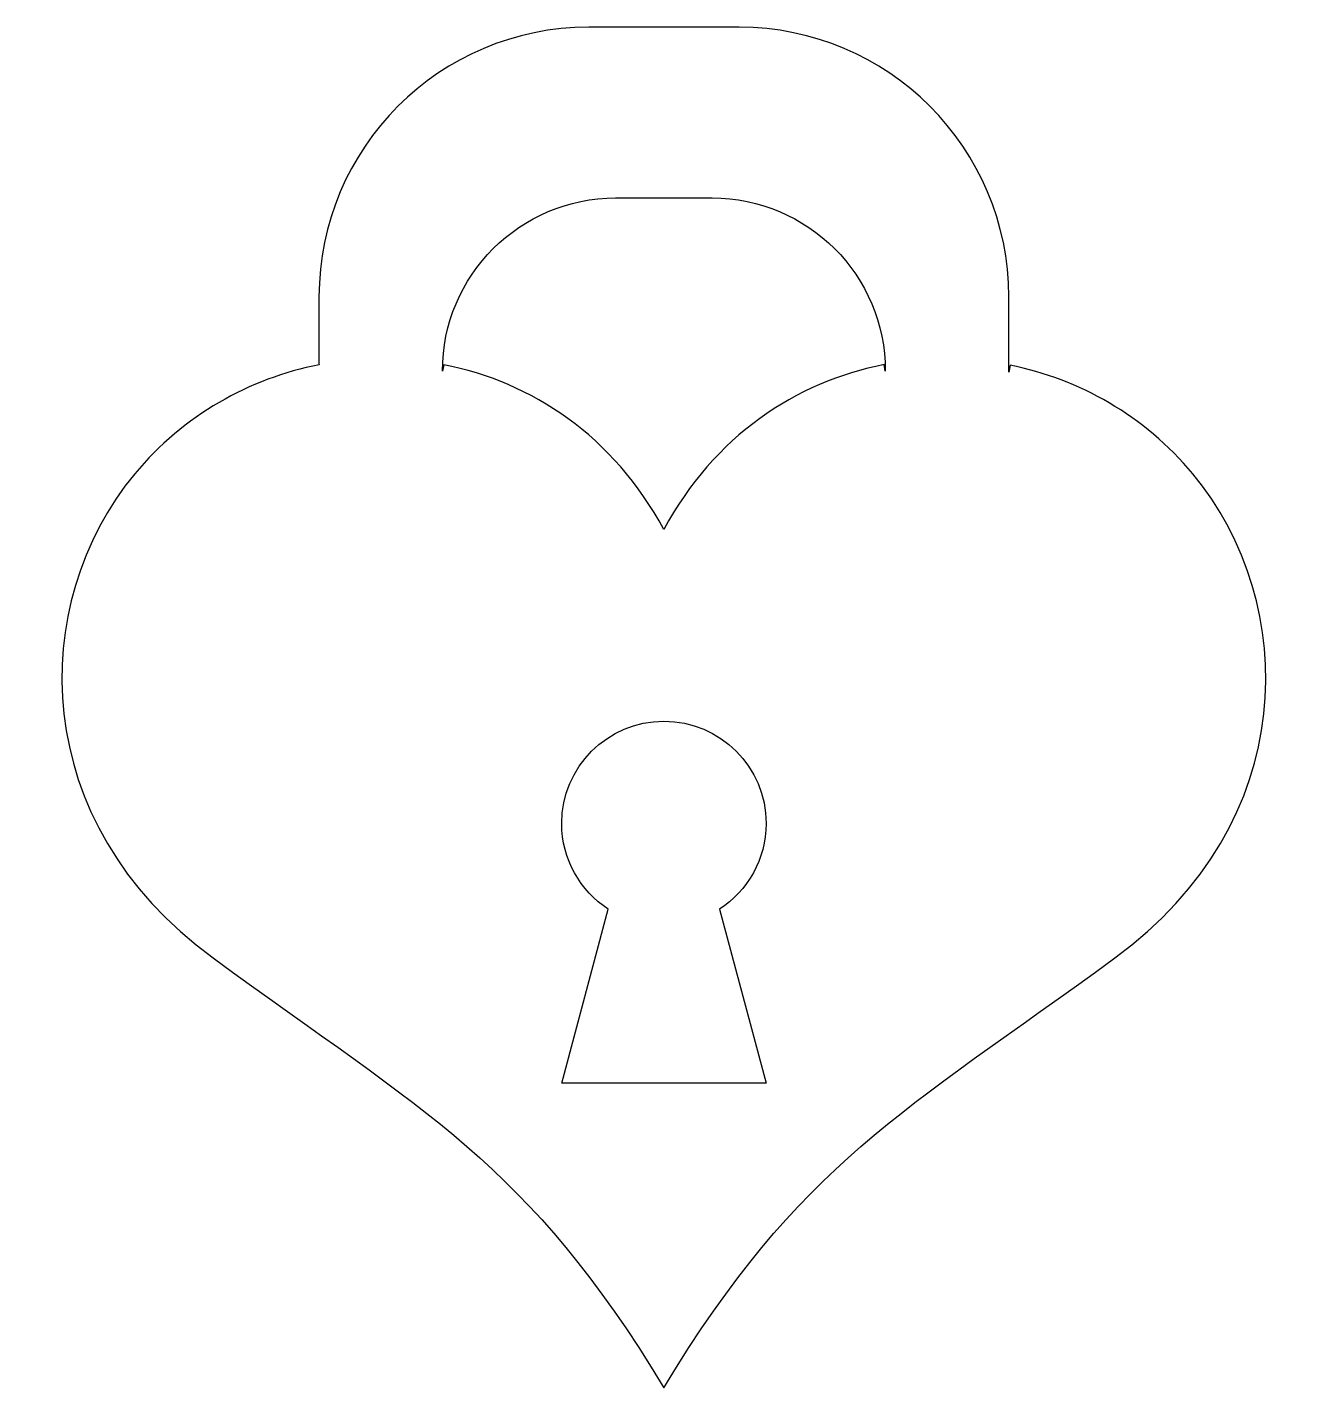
# Model space of a CAD drawing. Header units: centimetres. Extents: x -6.3 to 6.3, y -6.7 to 6.8.
import ezdxf

# ---------------------------------------------------------------- set-up
doc = ezdxf.new("R2010")
doc.units = ezdxf.units.CM
doc.header["$MEASUREMENT"] = 0
doc.layers.add('Camada 1', color=7, linetype='Continuous')

msp = doc.modelspace()

# ---------------------------------------------------------------- linework, layer by layer
at = {"layer": 'Camada 1', "lineweight": 25}
for points, knots in [([(3.43707, 3.40471), (4.12295, 3.26636), (4.76927, 2.90401), (5.24962, 2.32606), (5.24962, 2.32606), (6.322, 1.03135), (6.31782, -1.1344), (4.47714, -2.47943), (4.47714, -2.47943), (2.37428, -4.01404), (1.34929, -4.51508), (-0.00093, -6.74721), (-0.00093, -6.74721), (-1.34919, -4.51511), (-2.37538, -4.01404), (-4.47503, -2.47943), (-4.47503, -2.47943), (-6.31902, -1.13437), (-6.3201, 1.03135), (-5.25269, 2.32606), (-5.25269, 2.32606), (-4.76824, 2.90925), (-4.1144, 3.273), (-3.42135, 3.40852), (-3.42135, 3.40852), (-3.42135, 3.40852), (-3.4237, 3.42032), (-3.4237, 3.42032), (-3.4237, 3.42032), (-3.4237, 3.42032), (-3.4237, 4.0826), (-3.4237, 4.0826), (-3.4237, 4.0826), (-3.42373, 5.56101), (-2.22515, 6.75957), (-0.74673, 6.75957), (-0.74673, 6.75957), (-0.74673, 6.75957), (0.74692, 6.75957), (0.74692, 6.75957), (0.74692, 6.75957), (2.22525, 6.75957), (3.42382, 5.56101), (3.42382, 4.0826), (3.42382, 4.0826), (3.42382, 4.0826), (3.42382, 3.33592), (3.42382, 3.33592), (3.42382, 3.33592), (3.42382, 3.33592), (3.43707, 3.40471), (3.43707, 3.40471)], [0, 0, 0, 0, 0.07142857, 0.07142857, 0.07142857, 0.07142857, 0.14285714, 0.14285714, 0.14285714, 0.14285714, 0.21428571, 0.21428571, 0.21428571, 0.21428571, 0.28571429, 0.28571429, 0.28571429, 0.28571429, 0.35714286, 0.35714286, 0.35714286, 0.35714286, 0.42857143, 0.42857143, 0.42857143, 0.42857143, 0.5, 0.5, 0.5, 0.5, 0.57142857, 0.57142857, 0.57142857, 0.57142857, 0.64285714, 0.64285714, 0.64285714, 0.64285714, 0.71428571, 0.71428571, 0.71428571, 0.71428571, 0.78571429, 0.78571429, 0.78571429, 0.78571429, 0.85714286, 0.85714286, 0.85714286, 0.85714286, 1, 1, 1, 1]), ([(2.19797, 3.34605), (2.19797, 4.29519), (1.4284, 5.06465), (0.47947, 5.06465), (0.47947, 5.06465), (0.47947, 5.06465), (-0.47945, 5.06465), (-0.47945, 5.06465), (-0.47945, 5.06465), (-1.42848, 5.06465), (-2.19795, 4.29516), (-2.19795, 3.34605), (-2.19795, 3.34605), (-2.19795, 3.34605), (-2.18615, 3.40942), (-2.18615, 3.40942), (-2.18615, 3.40942), (-1.31239, 3.23895), (-0.49761, 2.69901), (-0.00098, 1.77242), (-0.00098, 1.77242), (0.49633, 2.69994), (1.31186, 3.23993), (2.18617, 3.40987), (2.18617, 3.40987), (2.18617, 3.40987), (2.19797, 3.34605), (2.19797, 3.34605)], [0, 0, 0, 0, 0.125, 0.125, 0.125, 0.125, 0.25, 0.25, 0.25, 0.25, 0.375, 0.375, 0.375, 0.375, 0.5, 0.5, 0.5, 0.5, 0.625, 0.625, 0.625, 0.625, 0.75, 0.75, 0.75, 0.75, 1, 1, 1, 1]), ([(0, -0.13025), (-0.56026, -0.13025), (-1.01449, -0.58446), (-1.01449, -1.14472), (-1.01449, -1.14472), (-1.01449, -1.50111), (-0.83058, -1.8148), (-0.55255, -1.99562), (-0.55255, -1.99562), (-0.55255, -1.99562), (-1.01447, -3.72322), (-1.01447, -3.72322), (-1.01447, -3.72322), (-1.01447, -3.72322), (0.00003, -3.72322), (0.00003, -3.72322), (0.00003, -3.72322), (0.00003, -3.72322), (1.01452, -3.72322), (1.01452, -3.72322), (1.01452, -3.72322), (1.01452, -3.72322), (0.55248, -1.99562), (0.55248, -1.99562), (0.55248, -1.99562), (0.83061, -1.8148), (1.01452, -1.50111), (1.01452, -1.14472), (1.01452, -1.14472), (1.01449, -0.58446), (0.56026, -0.13025), (0, -0.13025)], [0, 0, 0, 0, 0.11111111, 0.11111111, 0.11111111, 0.11111111, 0.22222222, 0.22222222, 0.22222222, 0.22222222, 0.33333333, 0.33333333, 0.33333333, 0.33333333, 0.44444444, 0.44444444, 0.44444444, 0.44444444, 0.55555556, 0.55555556, 0.55555556, 0.55555556, 0.66666667, 0.66666667, 0.66666667, 0.66666667, 0.77777778, 0.77777778, 0.77777778, 0.77777778, 1, 1, 1, 1])]:
    msp.add_open_spline(points, degree=3, knots=knots, dxfattribs=at)

doc.saveas('drawing.dxf')
